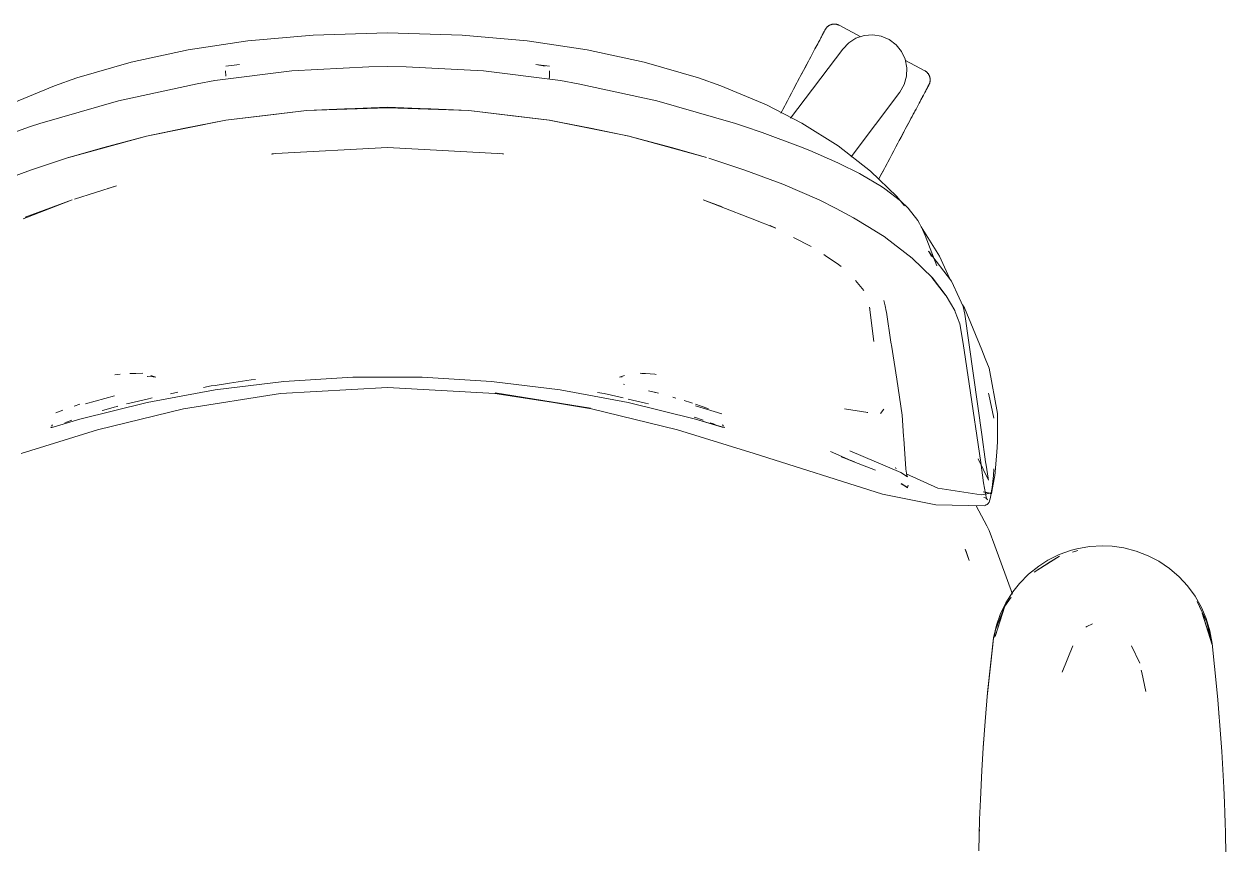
# Model space of a CAD drawing. Header units: millimetres. Extents: x 79795 to 317870, y -36033 to 97293.
# Drawn here: x 166777.4 to 167248.1, y 25882 to 26203.5 of the extents above; entities that cross this region are included whole.
import ezdxf

# ---------------------------------------------------------------- set-up
doc = ezdxf.new("R2010")
doc.units = ezdxf.units.MM
doc.header["$MEASUREMENT"] = 0
doc.layers.add('G-IMPT', color=8, linetype='CONTINUOUS', lineweight=9)
doc.layers.add('I-FURN', color=8, linetype='CONTINUOUS', lineweight=9)

msp = doc.modelspace()

# ---------------------------------------------------------------- linework, layer by layer
at = {"layer": 'G-IMPT'}
for p, q in [((166865.07, 26196.88), (166890.64, 26199.14)), ((166890.64, 26199.14), (166919.78, 26199.99)), ((166919.78, 26199.99), (166948.93, 26199.14)), ((166948.93, 26199.14), (166974.5, 26196.88)), ((166841.65, 26193.39), (166865.07, 26196.88)), ((166974.5, 26196.88), (166997.92, 26193.39)), ((166819.29, 26188.57), (166841.65, 26193.39)), ((167020.28, 26188.57), (166997.92, 26193.39)), ((166798.05, 26182.4), (166819.29, 26188.57)), ((166882.27, 26185.14), (166852.1, 26181.33)), ((166856.41, 26183.12), (166856.34, 26185.21)), ((166856.34, 26185.21), (166856.34, 26185.1)), ((166856.37, 26186.98), (166861.78, 26187.63)), ((166912.47, 26186.76), (166882.27, 26185.14)), ((166912.47, 26186.76), (166919.78, 26186.85)), ((166927.1, 26186.76), (166919.78, 26186.85)), ((166927.1, 26186.76), (166957.3, 26185.14)), ((166957.3, 26185.14), (166987.47, 26181.33)), ((166983.2, 26186.98), (166977.78, 26187.63)), ((166981.55, 26187.06), (166977.78, 26187.63)), ((166983.23, 26185.21), (166983.16, 26183.12)), ((166983.23, 26185.21), (166983.23, 26185.1)), ((167041.52, 26182.4), (167020.28, 26188.57)), ((166798.05, 26182.4), (166789.31, 26179.32)), ((166814.39, 26173.48), (166845.18, 26180.14)), ((166852.1, 26181.33), (166845.18, 26180.14)), ((166983.11, 26181.88), (166983.16, 26183.12)), ((166987.47, 26181.33), (166994.39, 26180.14)), ((166994.39, 26180.14), (167025.18, 26173.48)), ((167050.26, 26179.32), (167041.52, 26182.4)), ((166789.31, 26179.32), (166771.34, 26171.81)), ((167050.26, 26179.32), (167068.23, 26171.81)), ((166814.39, 26173.48), (166783.56, 26164.53)), ((166887.97, 26169.62), (166919.78, 26170.95)), ((166888.01, 26169.58), (166919.78, 26170.72)), ((166902.9, 26170.25), (166888.01, 26169.58)), ((166902.9, 26170.25), (166919.78, 26170.72)), ((166919.78, 26170.95), (166951.6, 26169.62)), ((166951.56, 26169.58), (166919.78, 26170.72)), ((166936.67, 26170.25), (166919.78, 26170.72)), ((166951.56, 26169.58), (166936.67, 26170.25)), ((167056.01, 26164.53), (167025.18, 26173.48)), ((167068.23, 26171.81), (167082.01, 26164.72)), ((166825.33, 26159.62), (166856.45, 26165.79)), ((166825.33, 26159.62), (166856.38, 26165.79)), ((166856.45, 26165.79), (166840.35, 26162.69)), ((166887.97, 26169.62), (166856.38, 26165.79)), ((166888.01, 26169.58), (166856.45, 26165.79)), ((166856.45, 26165.79), (166871.93, 26167.74)), ((166888.01, 26169.58), (166871.93, 26167.74)), ((166967.64, 26167.74), (166951.56, 26169.58)), ((166951.56, 26169.58), (166983.11, 26165.79)), ((166951.6, 26169.62), (166983.19, 26165.79)), ((166967.64, 26167.74), (166983.11, 26165.79)), ((166983.11, 26165.79), (166999.22, 26162.69)), ((166983.11, 26165.79), (167014.36, 26159.58)), ((167014.36, 26159.58), (166983.19, 26165.79)), ((166773.02, 26160.93), (166779.96, 26163.34)), ((166783.56, 26164.53), (166779.96, 26163.34)), ((166825.33, 26159.62), (166840.35, 26162.69)), ((167014.24, 26159.62), (166999.22, 26162.69)), ((167056.01, 26164.53), (167059.61, 26163.34)), ((167066.43, 26161), (167059.61, 26163.34)), ((167066.43, 26161), (167081.51, 26155.4)), ((167082.01, 26164.72), (167096.3, 26155.74)), ((166825.33, 26159.62), (166794.83, 26151.23)), ((166825.33, 26159.62), (166794.92, 26151.19)), ((166808.08, 26154.96), (166825.33, 26159.62)), ((167031.49, 26154.96), (167014.24, 26159.62)), ((167014.24, 26159.62), (167044.65, 26151.19)), ((167014.24, 26159.62), (167044.74, 26151.23)), ((166794.83, 26151.23), (166779.91, 26146.23)), ((166808.08, 26154.96), (166794.92, 26151.19)), ((166876.06, 26152.85), (166874.28, 26152.59)), ((166874.51, 26152.57), (166874.75, 26152.62)), ((166876.06, 26152.85), (166874.75, 26152.62)), ((166919.78, 26155.18), (166876.06, 26152.85)), ((166919.78, 26155.12), (166876.06, 26152.85)), ((166919.78, 26155.12), (166965.12, 26152.62)), ((166965.12, 26152.62), (166963.51, 26152.85)), ((166963.51, 26152.85), (166964.82, 26152.62)), ((166965.06, 26152.57), (166964.82, 26152.62)), ((167031.49, 26154.96), (167044.65, 26151.19)), ((167085.19, 26153.92), (167081.51, 26155.4)), ((167096.15, 26149.15), (167085.19, 26153.92)), ((167096.3, 26155.74), (167108.9, 26145.94)), ((167059.66, 26146.23), (167045.59, 26150.95)), ((167096.15, 26149.15), (167096.59, 26148.93)), ((167104.6, 26144.93), (167096.59, 26148.93)), ((166765.03, 26140.77), (166779.91, 26146.23)), ((167059.66, 26146.23), (167074.54, 26140.77)), ((167104.6, 26144.93), (167105.2, 26144.62)), ((167105.2, 26144.62), (167113.2, 26139.89)), ((167119.2, 26135.98), (167108.9, 26145.94)), ((166813.64, 26140.17), (166797.15, 26134.92)), ((166813.64, 26140.17), (166810.2, 26139.09)), ((167074.54, 26140.77), (167088.76, 26134.59)), ((167114.49, 26139.02), (167113.2, 26139.89)), ((167120.62, 26134.31), (167114.49, 26139.02)), ((166796.17, 26134.64), (166777.76, 26127.82)), ((166796.17, 26134.64), (166778.72, 26127.93)), ((167043.4, 26134.64), (167050.83, 26131.92)), ((167043.4, 26134.64), (167060.85, 26127.93)), ((167095.49, 26131.2), (167088.76, 26134.59)), ((167119.2, 26135.98), (167122.2, 26132.3)), ((167123.64, 26131.41), (167120.62, 26134.31)), ((166778.72, 26127.93), (166776.99, 26127.26)), ((167060.85, 26127.93), (167062.58, 26127.26)), ((167095.49, 26131.2), (167102.28, 26127.63)), ((167127.5, 26126.55), (167123.64, 26131.41)), ((167062.58, 26127.26), (167071.9, 26123.54)), ((167071.9, 26123.54), (167069.66, 26124.54)), ((167108.51, 26123.87), (167102.28, 26127.63)), ((167108.51, 26123.87), (167114.61, 26119.98)), ((167127.5, 26126.55), (167128.12, 26125.41)), ((167128.12, 26125.41), (167129.29, 26122.98)), ((167135.93, 26112.61), (167128.81, 26124.06)), ((167085.74, 26116.37), (167078.77, 26119.91)), ((167114.61, 26119.98), (167114.86, 26119.81)), ((167125.3, 26111.79), (167114.86, 26119.81)), ((167129.29, 26122.98), (167130.36, 26120.75)), ((167134.87, 26108.84), (167130.36, 26120.75)), ((167131.64, 26114.5), (167132.8, 26112.46)), ((167131.64, 26114.5), (167140.58, 26102.79)), ((167091.21, 26112.83), (167090.63, 26113.23)), ((167096.34, 26109.34), (167091.21, 26112.83)), ((167096.34, 26109.34), (167097.45, 26108.59)), ((167125.3, 26111.79), (167133.2, 26104.06)), ((167139.91, 26103.98), (167135.93, 26112.61)), ((167132.89, 26104.27), (167138.29, 26097.32)), ((167132.89, 26104.27), (167135.7, 26100.69)), ((167102.98, 26103.07), (167106.32, 26099.16)), ((167138.62, 26097.09), (167133.2, 26104.06)), ((167138.29, 26097.32), (167135.7, 26100.69)), ((167143.62, 26096.27), (167140.58, 26102.79)), ((167114.18, 26095.25), (167114.64, 26093.09)), ((167138.62, 26097.09), (167141.91, 26091.26)), ((167143.62, 26096.27), (167145.19, 26092.91)), ((167110.26, 26079.21), (167108.48, 26092.57)), ((167108.48, 26092.57), (167108.62, 26092.1)), ((167114.64, 26093.09), (167115.06, 26091.1)), ((167115.13, 26090.64), (167115.06, 26091.1)), ((167116.94, 26078.91), (167115.13, 26090.64)), ((167141.91, 26091.26), (167142.12, 26090.84)), ((167143.87, 26086.05), (167142.12, 26090.84)), ((167144.9, 26093.52), (167145.68, 26092.35)), ((167145.84, 26089.91), (167145.19, 26092.91)), ((167145.68, 26092.35), (167152.47, 26075.9)), ((167143.87, 26086.05), (167145.17, 26078.37)), ((167152.51, 26042.7), (167145.84, 26089.91)), ((167116.94, 26078.91), (167117.03, 26078.3)), ((167117.11, 26077.79), (167117.03, 26078.3)), ((167119.23, 26064.44), (167117.11, 26077.79)), ((167147.57, 26062.61), (167145.17, 26078.37)), ((167152.47, 26075.9), (167153.86, 26072.53)), ((167155.46, 26068.67), (167153.86, 26072.53)), ((166823.92, 26066.72), (166818.86, 26066.63)), ((166818.86, 26066.63), (166821.13, 26066.71)), ((166823.92, 26066.72), (166821.13, 26066.71)), ((167018.69, 26066.72), (167019.39, 26066.71)), ((167020.76, 26066.61), (167019.39, 26066.71)), ((167020.76, 26066.61), (167024.47, 26066.34)), ((167158.69, 26050.98), (167155.46, 26068.67)), ((166815.06, 26066.32), (166812.97, 26066.11)), ((166825.76, 26065.44), (166825.62, 26065.43)), ((166827.92, 26065.4), (166825.62, 26065.43)), ((166828.97, 26065.18), (166827.02, 26065.87)), ((166827.92, 26065.4), (166828.97, 26065.18)), ((166852.24, 26062), (166850.61, 26061.75)), ((166852.23, 26060.23), (166879.15, 26063.53)), ((166857.86, 26062.85), (166852.24, 26062)), ((166857.86, 26062.85), (166866.39, 26064.14)), ((166866.39, 26064.14), (166868.05, 26064.33)), ((166906.22, 26065.18), (166879.15, 26063.53)), ((166906.22, 26065.18), (166933.34, 26065.18)), ((166933.34, 26065.18), (166960.42, 26063.53)), ((166987.33, 26060.23), (166960.42, 26063.53)), ((167010.6, 26065.18), (167012.55, 26065.87)), ((167010.6, 26065.18), (167011.64, 26065.4)), ((167012.2, 26062.51), (167012.61, 26062.38)), ((167024.47, 26066.34), (167024.95, 26066.3)), ((167119.23, 26064.44), (167121.26, 26050.37)), ((167152.12, 26031.73), (167147.57, 26062.61)), ((166801.45, 26054.78), (166812.81, 26057.96)), ((166825.57, 26055.3), (166852.23, 26060.23)), ((166837.6, 26059.27), (166834.79, 26058.73)), ((166839.88, 26052.83), (166877.8, 26058.83)), ((166847.71, 26061.2), (166850.61, 26061.75)), ((166877.8, 26058.83), (166919.78, 26061.19)), ((166961.77, 26058.83), (166919.78, 26061.19)), ((166961.77, 26058.83), (166999.31, 26053.1)), ((166999.69, 26052.83), (166961.95, 26059.09)), ((166961.95, 26059.09), (166999.31, 26053.1)), ((167014, 26055.3), (166987.33, 26060.23)), ((167001.96, 26059.25), (167004.59, 26058.77)), ((167004.59, 26058.77), (167012.01, 26057.07)), ((167025.82, 26058.92), (167021.96, 26059.91)), ((167025.82, 26058.92), (167024.29, 26059.31)), ((167032.61, 26057.01), (167031.49, 26057.34)), ((167155.24, 26058.42), (167155.09, 26058.99)), ((167157.28, 26049.11), (167155.24, 26058.42)), ((166799.26, 26054.59), (166797.04, 26053.86)), ((166825.57, 26055.3), (166799.25, 26048.75)), ((166839.88, 26052.83), (166806.2, 26044.52)), ((166812.67, 26053.44), (166808.68, 26052.33)), ((166812.67, 26053.44), (166813.81, 26053.76)), ((166813.81, 26053.76), (166813.99, 26053.81)), ((166818.83, 26055.06), (166817.53, 26054.73)), ((166818.83, 26055.06), (166825.58, 26056.62)), ((166827.56, 26057.07), (166825.58, 26056.62)), ((167033.37, 26044.52), (166999.69, 26052.83)), ((167013.99, 26056.62), (167020.74, 26055.06)), ((167014, 26055.3), (167040.32, 26048.75)), ((167020.74, 26055.06), (167022.02, 26054.72)), ((167038.4, 26055.23), (167035.9, 26056.02)), ((167039.18, 26054.98), (167038.4, 26055.23)), ((167042.62, 26053.83), (167040.31, 26054.6)), ((167040.31, 26053.94), (167050.74, 26050.91)), ((167042.62, 26053.83), (167043.34, 26053.58)), ((167045.5, 26052.82), (167043.34, 26053.58)), ((167107.93, 26051.38), (167098.77, 26052.78)), ((167112.88, 26051.03), (167114.16, 26052.66)), ((166799.25, 26048.75), (166788.82, 26045.68)), ((166791.5, 26051.87), (166789.84, 26051.26)), ((166791.5, 26051.87), (166792.51, 26052.25)), ((166794.05, 26047.59), (166796.15, 26048.33)), ((166808.68, 26052.33), (166807.99, 26052.12)), ((167040.32, 26049.38), (167039.86, 26049.53)), ((167040.32, 26049.38), (167042.54, 26048.64)), ((167040.32, 26048.75), (167051.54, 26045.48)), ((167040.32, 26048.75), (167050.85, 26045.69)), ((167040.32, 26048.75), (167051.14, 26045.63)), ((167043.35, 26048.35), (167042.54, 26048.64)), ((167107.93, 26051.38), (167107.58, 26051.42)), ((167121.27, 26050.29), (167121.26, 26050.37)), ((167121.27, 26050.29), (167121.89, 26042.04)), ((167158.69, 26050.98), (167158.72, 26044.01)), ((166776.22, 26035.34), (166806.2, 26044.52)), ((166787.79, 26045.57), (166788.03, 26045.48)), ((166788.03, 26045.48), (166788.25, 26045.54)), ((166788.56, 26046.57), (166788.18, 26045.96)), ((166788.25, 26045.54), (166788.55, 26045.61)), ((166788.56, 26046.57), (166788.42, 26046.36)), ((166788.55, 26045.61), (166788.82, 26045.68)), ((166794.05, 26047.59), (166793.39, 26047.35)), ((167033.37, 26044.52), (167063.34, 26035.34)), ((167046.1, 26047.37), (167047.07, 26047.02)), ((167047.07, 26047.02), (167048.14, 26046.62)), ((167050.85, 26045.69), (167051.14, 26045.63)), ((167051, 26046.57), (167051.39, 26045.96)), ((167051, 26046.57), (167051.15, 26046.36)), ((167051.54, 26045.48), (167051.78, 26045.61)), ((167158.72, 26044.01), (167158.72, 26039.84)), ((167121.89, 26042.04), (167121.96, 26041.06)), ((167121.96, 26041.06), (167122.52, 26033.2)), ((167152.51, 26042.7), (167153.95, 26032.03)), ((167158.38, 26035.88), (167158.72, 26039.84)), ((167063.34, 26035.34), (167113.59, 26019.35)), ((167100.02, 26033.05), (167093.31, 26036.09)), ((167102.61, 26032.02), (167097.49, 26034.05)), ((167102.4, 26032.03), (167097.5, 26034.04)), ((167097.5, 26034.04), (167102.61, 26032.02)), ((167120.74, 26027.89), (167100.76, 26036.32)), ((167157.58, 26026.56), (167158.38, 26035.88)), ((167102.4, 26032.03), (167110.87, 26028.77)), ((167119.02, 26029.34), (167118.75, 26029.78)), ((167122.52, 26033.2), (167122.82, 26029.32)), ((167122.82, 26029.24), (167122.82, 26029.32)), ((167122.82, 26029.24), (167123.12, 26026.86)), ((167155.14, 26024.85), (167151.15, 26033.26)), ((167153.23, 26023.88), (167152.12, 26031.73)), ((167154.17, 26030.74), (167153.95, 26032.03)), ((167154.17, 26030.74), (167155, 26025.72)), ((167157.06, 26026.73), (167157.27, 26029.32)), ((167123.41, 26026.13), (167120.74, 26027.89)), ((167135.24, 26021.78), (167122.89, 26027.39)), ((167123.12, 26026.85), (167123.12, 26026.86)), ((167123.12, 26026.85), (167123.41, 26026.13)), ((167155.14, 26024.85), (167155, 26025.72)), ((167156.54, 26022.04), (167157.06, 26026.73)), ((167157.53, 26026.09), (167156.72, 26021.84)), ((167157.58, 26026.56), (167157.53, 26026.09)), ((167123.41, 26021.92), (167120.95, 26023.51)), ((167120.95, 26023.51), (167123.43, 26021.98)), ((167123.43, 26021.98), (167120.96, 26023.47)), ((167123.41, 26021.92), (167123.43, 26021.98)), ((167123.71, 26022.86), (167123.43, 26021.98)), ((167135.24, 26021.78), (167152.29, 26019.07)), ((167155.87, 26019.75), (167152.29, 26019.07)), ((167153, 26020.24), (167155.87, 26019.75)), ((167153, 26020.24), (167156.28, 26019.52)), ((167154.34, 26017.61), (167153.23, 26023.88)), ((167156.46, 26021.43), (167155.93, 26018.15)), ((167156.72, 26021.84), (167156.28, 26019.52)), ((167156.46, 26021.43), (167156.54, 26022.04)), ((167134.54, 26015.15), (167113.59, 26019.35)), ((167134.54, 26015.15), (167153.53, 26014.77)), ((167150.34, 26014.83), (167154.48, 26006.93)), ((167153.3, 26018.04), (167153.8, 26017.96)), ((167153.53, 26014.77), (167154.56, 26015.37)), ((167154.34, 26017.64), (167153.8, 26017.96)), ((167153.94, 26015.25), (167154.56, 26015.37)), ((167153.94, 26015.25), (167154.49, 26015.35)), ((167154.17, 26018.23), (167154.34, 26017.61)), ((167154.17, 26018.23), (167154.73, 26017.14)), ((167154.34, 26017.64), (167154.73, 26017.14)), ((167154.56, 26015.37), (167154.49, 26015.35)), ((167155.06, 26015.75), (167154.56, 26015.37)), ((167155.38, 26016.29), (167155.06, 26015.75)), ((167155.38, 26016.29), (167155.93, 26018.15)), ((167154.48, 26006.93), (167155.4, 26005.17)), ((167157.59, 25999.2), (167155.4, 26005.17)), ((167146, 25997.89), (167147.63, 25993.43)), ((167146, 25997.89), (167146.26, 25997.31)), ((167147.63, 25993.43), (167146.26, 25997.31)), ((167164.54, 25980.26), (167157.59, 25999.2)), ((167182.86, 25995.76), (167187.63, 25997.47)), ((167189.76, 25998.04), (167187.63, 25997.47)), ((167188.07, 25996.67), (167190.1, 25997.29)), ((167194.71, 25998.92), (167189.76, 25998.04)), ((167199.75, 25999.21), (167194.71, 25998.92)), ((167199.75, 25999.21), (167203.6, 25999.04)), ((167208.11, 25998.39), (167203.6, 25999.04)), ((167208.11, 25998.39), (167212.98, 25997.13)), ((167217.69, 25995.3), (167212.98, 25997.13)), ((167170.83, 25988.07), (167174.8, 25991.25)), ((167182.96, 25995.11), (167173.01, 25988.79)), ((167179.28, 25992.95), (167173.01, 25988.79)), ((167178.35, 25993.52), (167174.8, 25991.25)), ((167182.86, 25995.76), (167178.35, 25993.52)), ((167182.96, 25995.11), (167179.28, 25992.95)), ((167221.85, 25993.11), (167217.69, 25995.3)), ((167221.85, 25993.11), (167226.02, 25990.28)), ((167170.83, 25988.07), (167167.28, 25984.46)), ((167226.02, 25990.28), (167229.86, 25986.96)), ((167233.02, 25983.52), (167229.86, 25986.96)), ((167167.28, 25984.46), (167164.66, 25981.15)), ((167233.02, 25983.52), (167236.02, 25979.43)), ((167161.53, 25975.5), (167163.96, 25979.08)), ((167161.93, 25976.83), (167164.66, 25981.15)), ((167238.53, 25974.99), (167236.02, 25979.43)), ((167240.66, 25969.3), (167236.92, 25977.37)), ((167161.53, 25975.5), (167157.72, 25963.65)), ((167160.63, 25972.8), (167157.72, 25963.65)), ((167157.93, 25966.28), (167161.53, 25975.5)), ((167161.93, 25976.83), (167159.74, 25972.25)), ((167161.53, 25975.5), (167160.63, 25972.8)), ((167238.53, 25974.99), (167240.34, 25970.76)), ((167242.7, 25960.34), (167238.87, 25972.8)), ((167238.87, 25972.8), (167241.79, 25963.65)), ((167157.13, 25963.15), (167158.29, 25968.11)), ((167159.74, 25972.25), (167158.29, 25968.11)), ((167195.93, 25968.6), (167193.7, 25967.58)), ((167240.34, 25970.76), (167241.81, 25965.89)), ((167240.66, 25969.3), (167242.57, 25960.9)), ((167157.13, 25963.15), (167154.68, 25940.2)), ((167157.13, 25963.15), (167154.78, 25941.72)), ((167157.13, 25963.15), (167156.8, 25960.34)), ((167157.35, 25963.23), (167157.93, 25966.28)), ((167193.7, 25967.58), (167193.25, 25967.29)), ((167242.7, 25960.34), (167241.79, 25963.65)), ((167242.7, 25960.85), (167241.81, 25965.89)), ((167154.68, 25940.2), (167156.8, 25960.34)), ((167184.03, 25949.63), (167188.18, 25960.06)), ((167211.13, 25959.97), (167214.4, 25953.18)), ((167244.61, 25942.92), (167242.7, 25960.85)), ((167184.03, 25949.63), (167184.21, 25950.51)), ((167214.91, 25950.51), (167215.16, 25949.57)), ((167216.73, 25942.13), (167215.16, 25949.57)), ((167154.78, 25941.72), (167153.8, 25930.32)), ((167244.95, 25938.79), (167244.61, 25942.92)), ((167246.2, 25923.74), (167244.95, 25938.79)), ((167153.07, 25920.03), (167153.8, 25930.32)), ((167245.55, 25931.92), (167245.38, 25933.6)), ((167153.2, 25922.07), (167153.11, 25920.17)), ((167153.2, 25922.07), (167153.34, 25923.49)), ((167246.2, 25923.74), (167246.53, 25918.65)), ((167153.07, 25920.03), (167152.51, 25911.16)), ((167246.53, 25918.65), (167247.34, 25904.51)), ((167151.97, 25899.85), (167152.51, 25911.16)), ((167247.59, 25898.48), (167247.34, 25904.51)), ((167151.97, 25899.85), (167151.67, 25891.97)), ((167247.59, 25898.48), (167247.98, 25886.73)), ((167247.73, 25893.6), (167247.84, 25891.66)), ((167151.38, 25879.67), (167151.67, 25891.97)), ((167151.59, 25888.1), (167151.51, 25886.45)), ((167247.84, 25891.66), (167247.86, 25890.17)), ((167151.51, 25886.45), (167151.52, 25884.37)), ((167248.15, 25878.31), (167247.98, 25886.73))]:
    msp.add_line(p, q, dxfattribs=at)
at = {"layer": 'I-FURN'}
for p, q in [((167092.76, 26202.96), (167092.9, 26203.04)), ((167092.9, 26203.04), (167093.05, 26203.11)), ((167093.05, 26203.11), (167093.2, 26203.17)), ((167093.2, 26203.17), (167093.35, 26203.23)), ((167093.35, 26203.23), (167093.5, 26203.29)), ((167093.5, 26203.29), (167093.65, 26203.34)), ((167093.65, 26203.34), (167093.81, 26203.38)), ((167093.81, 26203.38), (167093.96, 26203.41)), ((167093.96, 26203.41), (167094.12, 26203.44)), ((167094.12, 26203.44), (167094.28, 26203.47)), ((167094.28, 26203.47), (167094.44, 26203.48)), ((167094.44, 26203.48), (167094.6, 26203.49)), ((167094.6, 26203.49), (167094.76, 26203.5)), ((167094.76, 26203.5), (167094.93, 26203.49)), ((167094.93, 26203.49), (167095.09, 26203.48)), ((167095.09, 26203.48), (167095.25, 26203.47)), ((167095.25, 26203.47), (167095.41, 26203.45)), ((167095.41, 26203.45), (167095.57, 26203.42)), ((167095.57, 26203.42), (167095.72, 26203.38)), ((167095.72, 26203.38), (167095.88, 26203.34)), ((167095.88, 26203.34), (167096.03, 26203.29)), ((167096.03, 26203.29), (167096.18, 26203.24)), ((167096.18, 26203.24), (167096.33, 26203.18)), ((167096.33, 26203.18), (167096.48, 26203.12)), ((167096.48, 26203.12), (167096.63, 26203.04)), ((167096.63, 26203.04), (167096.67, 26203.02)), ((167105.07, 26198.55), (167096.67, 26203.02)), ((167089.7, 26198.52), (167089.45, 26198.03)), ((167089.57, 26198.26), (167089.82, 26198.73)), ((167089.94, 26198.96), (167089.7, 26198.52)), ((167089.82, 26198.73), (167090.04, 26199.16)), ((167090.16, 26199.37), (167089.94, 26198.96)), ((167090.04, 26199.16), (167090.25, 26199.55)), ((167090.36, 26199.75), (167090.16, 26199.37)), ((167090.25, 26199.55), (167090.44, 26199.91)), ((167090.54, 26200.08), (167090.36, 26199.75)), ((167090.44, 26199.91), (167090.61, 26200.22)), ((167090.69, 26200.38), (167090.54, 26200.08)), ((167090.61, 26200.22), (167090.76, 26200.5)), ((167090.83, 26200.64), (167090.69, 26200.38)), ((167090.76, 26200.5), (167090.89, 26200.74)), ((167090.95, 26200.86), (167090.83, 26200.64)), ((167090.89, 26200.74), (167090.99, 26200.94)), ((167091.04, 26201.04), (167090.95, 26200.86)), ((167090.99, 26200.94), (167091.08, 26201.11)), ((167091.12, 26201.18), (167091.04, 26201.04)), ((167091.08, 26201.11), (167091.15, 26201.23)), ((167091.17, 26201.28), (167091.12, 26201.18)), ((167091.15, 26201.23), (167091.19, 26201.31)), ((167091.2, 26201.34), (167091.17, 26201.28)), ((167091.19, 26201.31), (167091.21, 26201.35)), ((167091.21, 26201.36), (167091.2, 26201.34)), ((167091.21, 26201.36), (167091.29, 26201.5)), ((167091.21, 26201.35), (167091.21, 26201.36)), ((167091.29, 26201.5), (167091.38, 26201.64)), ((167091.38, 26201.64), (167091.47, 26201.77)), ((167091.47, 26201.77), (167091.56, 26201.9)), ((167091.56, 26201.9), (167091.66, 26202.03)), ((167091.66, 26202.03), (167091.77, 26202.15)), ((167091.77, 26202.15), (167091.88, 26202.27)), ((167091.88, 26202.27), (167091.99, 26202.38)), ((167091.99, 26202.38), (167092.11, 26202.49)), ((167092.11, 26202.49), (167092.23, 26202.59)), ((167092.23, 26202.59), (167092.36, 26202.69)), ((167092.36, 26202.69), (167092.49, 26202.79)), ((167092.49, 26202.79), (167092.63, 26202.88)), ((167092.63, 26202.88), (167092.76, 26202.96)), ((167103.23, 26197.94), (167106.43, 26199)), ((167106.43, 26199), (167109.79, 26199.27)), ((167109.79, 26199.27), (167113.12, 26198.72)), ((167113.12, 26198.72), (167116.22, 26197.4)), ((167077.64, 26166.64), (167098.03, 26193.71)), ((167087.16, 26193.73), (167086.77, 26193)), ((167087.54, 26194.44), (167087.16, 26193.73)), ((167087.9, 26195.12), (167087.54, 26194.44)), ((167088.24, 26195.77), (167087.9, 26195.12)), ((167088.57, 26196.38), (167088.24, 26195.77)), ((167088.88, 26196.97), (167088.57, 26196.38)), ((167088.71, 26196.66), (167089.02, 26197.22)), ((167089.17, 26197.52), (167088.88, 26196.97)), ((167089.02, 26197.22), (167089.3, 26197.76)), ((167089.45, 26198.03), (167089.17, 26197.52)), ((167089.3, 26197.76), (167089.57, 26198.26)), ((167098.03, 26193.71), (167100.37, 26196.14)), ((167100.37, 26196.14), (167103.23, 26197.94)), ((167116.22, 26197.4), (167118.92, 26195.37)), ((167118.92, 26195.37), (167121.05, 26192.75)), ((167084.61, 26188.95), (167084.15, 26188.07)), ((167085.07, 26189.8), (167084.61, 26188.95)), ((167085.51, 26190.64), (167085.07, 26189.8)), ((167085.95, 26191.45), (167085.51, 26190.64)), ((167086.36, 26192.24), (167085.95, 26191.45)), ((167086.77, 26193), (167086.36, 26192.24)), ((167121.05, 26192.75), (167122.49, 26189.7)), ((167122.49, 26189.7), (167123.16, 26186.4)), ((167130.16, 26185.21), (167122.58, 26189.24)), ((167082.19, 26184.38), (167081.68, 26183.43)), ((167081.92, 26183.87), (167082.42, 26184.82)), ((167082.69, 26185.33), (167082.19, 26184.38)), ((167082.42, 26184.82), (167082.92, 26185.76)), ((167083.19, 26186.26), (167082.69, 26185.33)), ((167082.92, 26185.76), (167083.41, 26186.68)), ((167083.67, 26187.17), (167083.19, 26186.26)), ((167083.41, 26186.68), (167083.89, 26187.59)), ((167084.15, 26188.07), (167083.67, 26187.17)), ((167123.16, 26186.4), (167123.02, 26183.03)), ((167130.16, 26185.21), (167130.3, 26185.13)), ((167130.3, 26185.13), (167130.44, 26185.05)), ((167130.44, 26185.05), (167130.58, 26184.96)), ((167130.58, 26184.96), (167130.71, 26184.87)), ((167130.71, 26184.87), (167130.83, 26184.77)), ((167130.83, 26184.77), (167130.96, 26184.66)), ((167130.96, 26184.66), (167131.07, 26184.55)), ((167131.07, 26184.55), (167131.19, 26184.44)), ((167131.19, 26184.44), (167131.3, 26184.32)), ((167131.3, 26184.32), (167131.4, 26184.19)), ((167131.4, 26184.19), (167131.5, 26184.07)), ((167079.59, 26179.5), (167079.06, 26178.5)), ((167079.31, 26178.96), (167079.84, 26179.96)), ((167080.12, 26180.49), (167079.59, 26179.5)), ((167079.84, 26179.96), (167080.36, 26180.95)), ((167080.65, 26181.48), (167080.12, 26180.49)), ((167080.36, 26180.95), (167080.89, 26181.93)), ((167081.17, 26182.46), (167080.65, 26181.48)), ((167080.89, 26181.93), (167081.4, 26182.91)), ((167081.68, 26183.43), (167081.17, 26182.46)), ((167081.4, 26182.91), (167081.92, 26183.87)), ((167122.08, 26179.79), (167120.38, 26176.87)), ((167123.02, 26183.03), (167122.08, 26179.79)), ((167131.5, 26184.07), (167131.59, 26183.94)), ((167131.59, 26183.94), (167131.68, 26183.8)), ((167131.61, 26179.35), (167131.7, 26179.51)), ((167131.73, 26179.58), (167131.66, 26179.44)), ((167131.68, 26183.8), (167131.76, 26183.66)), ((167131.7, 26179.51), (167131.76, 26179.63)), ((167131.79, 26179.68), (167131.73, 26179.58)), ((167131.76, 26183.66), (167131.84, 26183.52)), ((167131.76, 26179.63), (167131.8, 26179.71)), ((167131.82, 26179.74), (167131.79, 26179.68)), ((167131.8, 26179.71), (167131.83, 26179.76)), ((167131.83, 26179.76), (167131.82, 26179.74)), ((167131.85, 26179.8), (167131.83, 26179.76)), ((167131.83, 26179.76), (167131.83, 26179.76)), ((167131.84, 26183.52), (167131.91, 26183.38)), ((167131.92, 26179.94), (167131.85, 26179.8)), ((167131.91, 26183.38), (167131.98, 26183.23)), ((167131.99, 26180.09), (167131.92, 26179.94)), ((167131.98, 26183.23), (167132.04, 26183.08)), ((167132.05, 26180.24), (167131.99, 26180.09)), ((167132.04, 26183.08), (167132.09, 26182.93)), ((167132.1, 26180.39), (167132.05, 26180.24)), ((167132.09, 26182.93), (167132.14, 26182.78)), ((167132.15, 26180.55), (167132.1, 26180.39)), ((167132.14, 26182.78), (167132.18, 26182.62)), ((167132.19, 26180.7), (167132.15, 26180.55)), ((167132.18, 26182.62), (167132.22, 26182.46)), ((167132.22, 26180.86), (167132.19, 26180.7)), ((167132.22, 26182.46), (167132.25, 26182.3)), ((167132.25, 26181.02), (167132.22, 26180.86)), ((167132.25, 26182.3), (167132.27, 26182.14)), ((167132.27, 26181.18), (167132.25, 26181.02)), ((167132.27, 26182.14), (167132.29, 26181.98)), ((167132.29, 26181.34), (167132.27, 26181.18)), ((167132.29, 26181.98), (167132.3, 26181.82)), ((167132.3, 26181.5), (167132.29, 26181.34)), ((167132.3, 26181.82), (167132.3, 26181.66)), ((167132.3, 26181.66), (167132.3, 26181.5)), ((167076.64, 26173.94), (167077.17, 26174.94)), ((167077.46, 26175.49), (167076.92, 26174.48)), ((167077.17, 26174.94), (167077.7, 26175.95)), ((167077.99, 26176.49), (167077.46, 26175.49)), ((167077.7, 26175.95), (167078.24, 26176.95)), ((167078.53, 26177.5), (167077.99, 26176.49)), ((167078.24, 26176.95), (167078.77, 26177.96)), ((167079.06, 26178.5), (167078.53, 26177.5)), ((167078.77, 26177.96), (167079.31, 26178.96)), ((167120.38, 26176.87), (167101.31, 26151.55)), ((167129.01, 26174.46), (167129.33, 26175.06)), ((167129.5, 26175.37), (167129.18, 26174.79)), ((167129.33, 26175.06), (167129.63, 26175.63)), ((167129.79, 26175.92), (167129.5, 26175.37)), ((167129.63, 26175.63), (167129.92, 26176.16)), ((167130.06, 26176.44), (167129.79, 26175.92)), ((167129.92, 26176.16), (167130.18, 26176.67)), ((167130.32, 26176.92), (167130.06, 26176.44)), ((167130.18, 26176.67), (167130.43, 26177.13)), ((167130.56, 26177.37), (167130.32, 26176.92)), ((167130.43, 26177.13), (167130.66, 26177.56)), ((167130.78, 26177.78), (167130.56, 26177.37)), ((167130.66, 26177.56), (167130.87, 26177.95)), ((167130.97, 26178.15), (167130.78, 26177.78)), ((167130.87, 26177.95), (167131.06, 26178.31)), ((167131.15, 26178.49), (167130.97, 26178.15)), ((167131.06, 26178.31), (167131.23, 26178.63)), ((167131.31, 26178.78), (167131.15, 26178.49)), ((167131.23, 26178.63), (167131.38, 26178.91)), ((167131.45, 26179.04), (167131.31, 26178.78)), ((167131.38, 26178.91), (167131.5, 26179.15)), ((167131.56, 26179.26), (167131.45, 26179.04)), ((167131.5, 26179.15), (167131.61, 26179.35)), ((167131.66, 26179.44), (167131.56, 26179.26)), ((167074.81, 26170.51), (167074.29, 26169.53)), ((167074.53, 26169.98), (167075.05, 26170.96)), ((167075.34, 26171.49), (167074.81, 26170.51)), ((167075.05, 26170.96), (167075.58, 26171.95)), ((167075.86, 26172.48), (167075.34, 26171.49)), ((167075.58, 26171.95), (167076.11, 26172.94)), ((167076.39, 26173.48), (167075.86, 26172.48)), ((167076.11, 26172.94), (167076.64, 26173.94)), ((167076.92, 26174.48), (167076.39, 26173.48)), ((167126.33, 26169.42), (167126.76, 26170.22)), ((167126.76, 26170.22), (167127.17, 26170.99)), ((167127.17, 26170.99), (167127.57, 26171.74)), ((167127.57, 26171.74), (167127.95, 26172.47)), ((167127.95, 26172.47), (167128.32, 26173.16)), ((167128.32, 26173.16), (167128.67, 26173.82)), ((167128.67, 26173.82), (167129.01, 26174.46)), ((167074.29, 26169.53), (167073.78, 26168.57)), ((167074.02, 26169.01), (167074.53, 26169.98)), ((167124.29, 26165.58), (167123.8, 26164.66)), ((167124.03, 26165.09), (167124.51, 26165.99)), ((167124.76, 26166.47), (167124.29, 26165.58)), ((167124.51, 26165.99), (167124.98, 26166.88)), ((167125.23, 26167.35), (167124.76, 26166.47)), ((167124.98, 26166.88), (167125.44, 26167.75)), ((167125.69, 26168.21), (167125.23, 26167.35)), ((167125.44, 26167.75), (167125.89, 26168.59)), ((167126.13, 26169.04), (167125.69, 26168.21)), ((167125.89, 26168.59), (167126.33, 26169.42)), ((167121.78, 26160.86), (167121.26, 26159.88)), ((167121.5, 26160.34), (167122.02, 26161.31)), ((167122.3, 26161.83), (167121.78, 26160.86)), ((167122.02, 26161.31), (167122.53, 26162.27)), ((167122.81, 26162.79), (167122.3, 26161.83)), ((167122.53, 26162.27), (167123.04, 26163.23)), ((167123.31, 26163.73), (167122.81, 26162.79)), ((167123.04, 26163.23), (167123.54, 26164.16)), ((167123.8, 26164.66), (167123.31, 26163.73)), ((167123.54, 26164.16), (167124.03, 26165.09)), ((167118.85, 26155.36), (167119.39, 26156.36)), ((167119.68, 26156.9), (167119.14, 26155.9)), ((167119.39, 26156.36), (167119.92, 26157.36)), ((167120.21, 26157.9), (167119.68, 26156.9)), ((167119.92, 26157.36), (167120.45, 26158.36)), ((167120.74, 26158.9), (167120.21, 26157.9)), ((167120.45, 26158.36), (167120.98, 26159.35)), ((167121.26, 26159.88), (167120.74, 26158.9)), ((167120.98, 26159.35), (167121.5, 26160.34)), ((167116.19, 26150.35), (167116.72, 26151.35)), ((167117.01, 26151.88), (167116.48, 26150.89)), ((167116.72, 26151.35), (167117.25, 26152.35)), ((167117.54, 26152.89), (167117.01, 26151.88)), ((167117.25, 26152.35), (167117.79, 26153.35)), ((167118.07, 26153.89), (167117.54, 26152.89)), ((167117.79, 26153.35), (167118.32, 26154.35)), ((167118.61, 26154.9), (167118.07, 26153.89)), ((167118.32, 26154.35), (167118.85, 26155.36)), ((167119.14, 26155.9), (167118.61, 26154.9)), ((167114.4, 26146.98), (167113.89, 26146.02)), ((167114.12, 26146.46), (167114.63, 26147.42)), ((167114.91, 26147.94), (167114.4, 26146.98)), ((167114.63, 26147.42), (167115.15, 26148.39)), ((167115.43, 26148.91), (167114.91, 26147.94)), ((167115.15, 26148.39), (167115.67, 26149.36)), ((167115.95, 26149.9), (167115.43, 26148.91)), ((167115.67, 26149.36), (167116.19, 26150.35)), ((167116.48, 26150.89), (167115.95, 26149.9)), ((167112.16, 26142.78), (167112.64, 26143.67)), ((167112.9, 26144.16), (167112.42, 26143.26)), ((167112.64, 26143.67), (167113.13, 26144.59)), ((167113.39, 26145.09), (167112.9, 26144.16)), ((167113.13, 26144.59), (167113.62, 26145.52)), ((167113.89, 26146.02), (167113.39, 26145.09)), ((167113.62, 26145.52), (167114.12, 26146.46))]:
    msp.add_line(p, q, dxfattribs=at)

doc.saveas('drawing.dxf')
